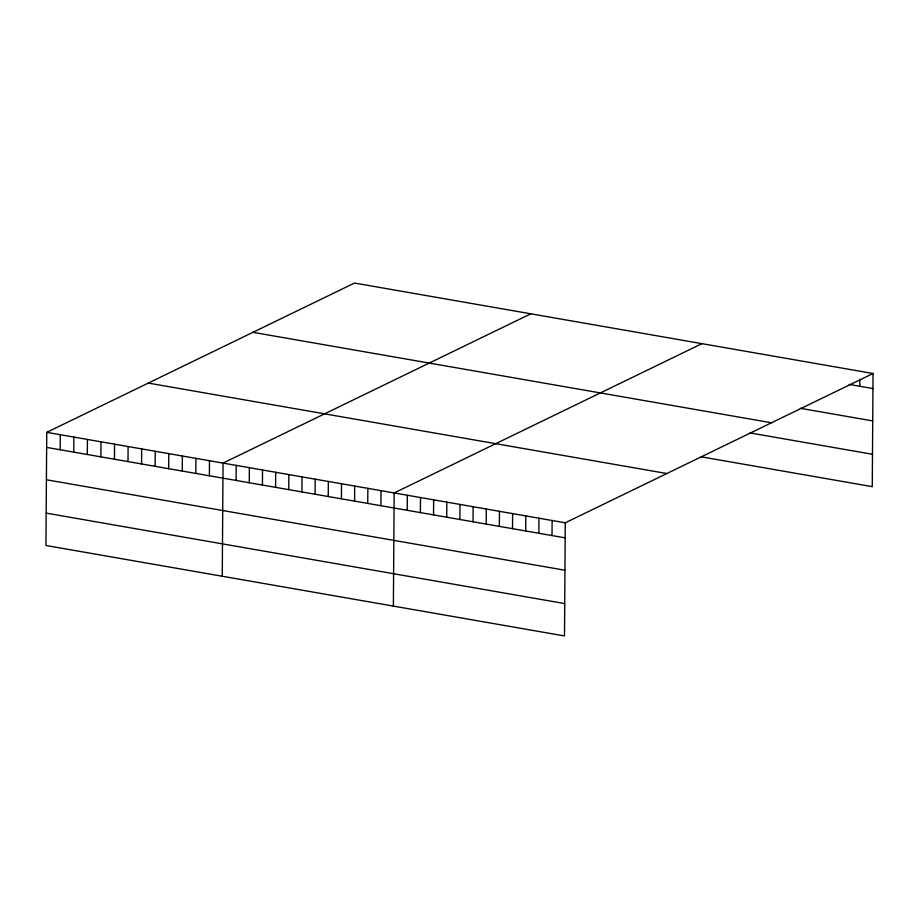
<?xml version="1.0" encoding="UTF-8"?>
<svg xmlns="http://www.w3.org/2000/svg" width="919" height="919" viewBox="0 0 919 919"><rect width="100%" height="100%" fill="white"/><g stroke="black" fill="none" stroke-linecap="round" stroke-linejoin="round"><path stroke-width="1.38" d="M873.05 373.505L354.504 283.052L46.743 432.344L45.95 545.495L564.496 635.948L565.277 522.796L873.05 373.505L872.257 486.656L701.14 456.8M60.194 449.77L60.298 434.71M73.761 452.137L73.865 437.076M87.316 454.503L87.42 439.443M100.883 456.858L100.987 441.809M114.45 459.224L114.553 444.176M128.005 461.591L128.109 446.542M141.572 463.957L141.675 448.909M155.127 466.324L155.231 451.275M168.694 468.69L168.797 453.641M182.249 471.056L182.364 456.008M195.816 473.423L195.919 458.363M209.383 475.789L209.486 460.729M222.26 576.247L223.041 463.096L530.814 313.804M236.103 480.453L236.206 465.393M249.267 482.751L249.371 467.691M262.432 485.037L262.535 469.988M275.597 487.334L275.7 472.286M288.75 489.632L288.865 474.583M301.914 491.929L302.018 476.881M315.079 494.227L315.183 479.167M328.244 496.524L328.347 481.464M341.408 498.822L341.512 483.762M354.573 501.119L354.677 486.059M367.738 503.405L367.841 488.357M380.891 505.703L381.006 490.654M393.378 606.092L394.159 492.952L701.932 343.66M407.22 510.298L407.324 495.249M420.385 512.595L420.488 497.535M433.55 514.893L433.653 499.833M446.714 517.19L446.818 502.13M459.879 519.488L459.982 504.428M473.032 521.774L473.147 506.725M486.197 524.071L486.3 509.023M499.362 526.369L499.465 511.32M512.526 528.666L512.63 513.618M525.691 530.964L525.794 515.904M538.856 533.261L538.959 518.201M552.009 535.559L552.124 520.499M859.782 386.267L859.828 379.421M849.248 384.429L872.947 388.565M800.323 408.3L872.717 420.925M252.943 332.322L771.489 422.774M750.065 432.929L872.487 454.285M148.304 383.085L666.849 473.526M46.743 432.344L565.277 522.796M46.639 447.404L565.174 537.856M46.409 479.775L564.955 570.228M46.18 513.124L564.714 603.576"/></g></svg>
